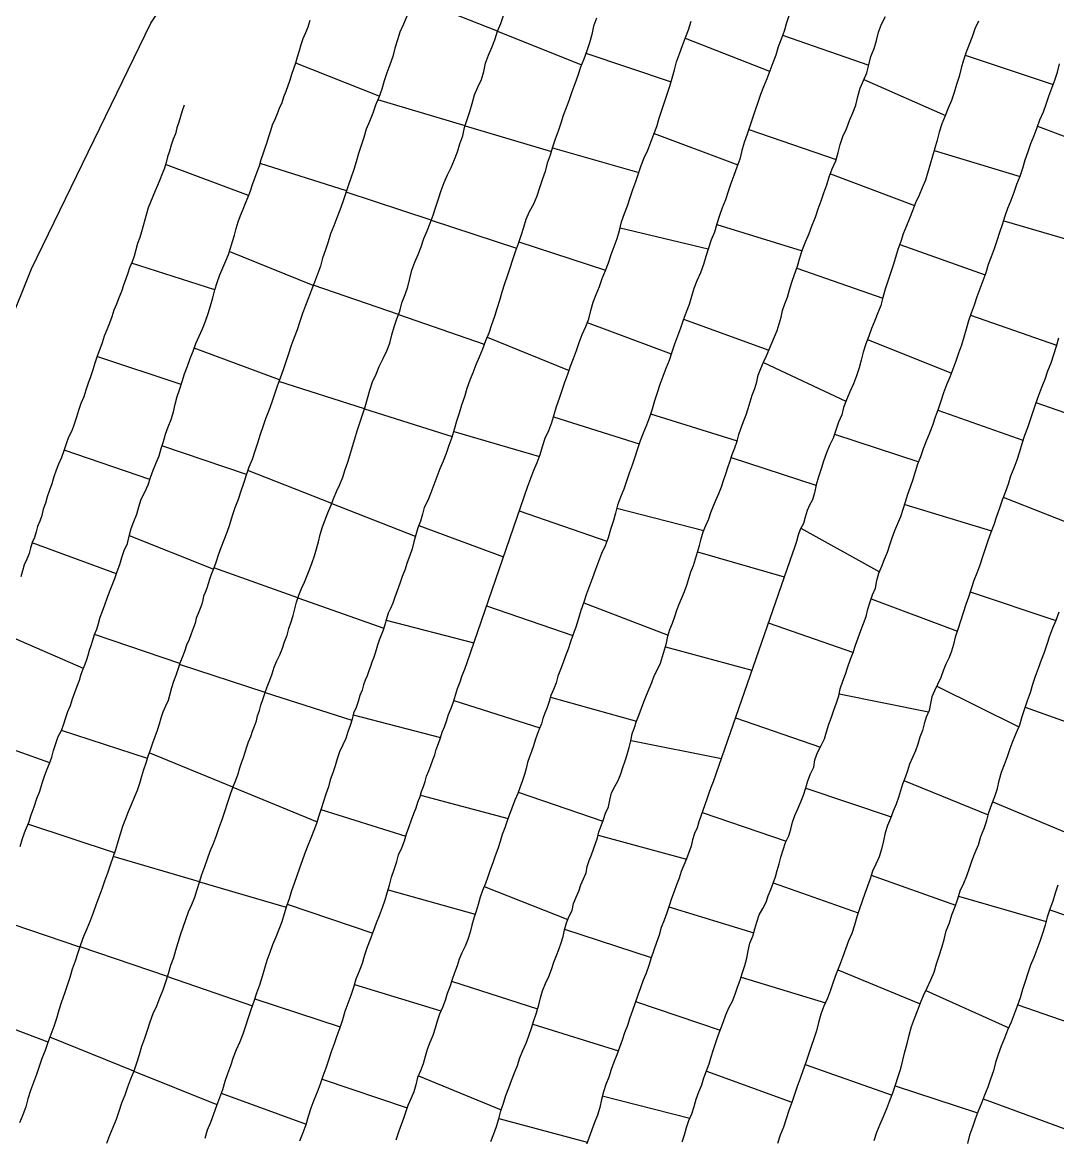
# Model space of a CAD drawing. Extents: x 703186 to 703989, y 1560402 to 1561368.
# Drawn here: x 703520.9 to 703572.6, y 1560805.8 to 1560861.4 of the extents above; entities that cross this region are included whole.
import ezdxf

# ---------------------------------------------------------------- set-up
doc = ezdxf.new("R2010")
doc.units = 0
for name, color, linetype in [('10124_2002_REAL', 30, 'Continuous'), ('AGROCAD PLL', 7, 'Continuous'), ('PANTE_2002', 7, 'Continuous')]:
    doc.layers.add(name, color=color, linetype=linetype)

msp = doc.modelspace()

# ---------------------------------------------------------------- linework, layer by layer
at = {"layer": '10124_2002_REAL'}
for points in [[(703540.1213, 1560861.7325), (703539.9561, 1560861.3299), (703539.771, 1560860.9378), (703539.6495, 1560860.54), (703539.5209, 1560860.1347), (703539.4246, 1560859.7162), (703539.2785, 1560859.3081), (703539.1279, 1560858.9032), (703538.9975, 1560858.5068), (703538.8825, 1560858.0822), (703538.7229, 1560857.6801), (703538.5602, 1560857.2868), (703538.4267, 1560856.8858), (703538.2523, 1560856.4822), (703538.0919, 1560856.091), (703537.9739, 1560855.6837), (703537.8435, 1560855.2737), (703537.7068, 1560854.8772), (703537.5958, 1560854.4717), (703537.4766, 1560854.0793), (703537.3204, 1560853.6605), (703537.1899, 1560853.2653), (703537.0651, 1560852.8703), (703536.9252, 1560852.4674), (703536.7829, 1560852.0643), (703536.6343, 1560851.6829), (703536.4767, 1560851.2803), (703536.321, 1560850.885), (703536.2001, 1560850.4738), (703536.059, 1560850.0725), (703535.9234, 1560849.6725), (703535.8169, 1560849.2676), (703535.6745, 1560848.8687), (703535.5215, 1560848.4755), (703535.3642, 1560848.0854), (703535.2124, 1560847.6919), (703535.0684, 1560847.2991), (703534.92, 1560846.9074), (703534.779, 1560846.5047), (703534.6448, 1560846.1001), (703534.4973, 1560845.7062), (703534.3583, 1560845.3033), (703534.224, 1560844.8948), (703534.0928, 1560844.4889), (703533.9578, 1560844.09), (703533.8111, 1560843.6903), (703533.6613, 1560843.2874), (703533.5193, 1560842.8839), (703533.3893, 1560842.4785), (703533.2473, 1560842.0703), (703533.0819, 1560841.66), (703532.9376, 1560841.2651), (703532.8132, 1560840.8672), (703532.675, 1560840.4488), (703532.5493, 1560840.0378), (703532.4099, 1560839.6295), (703532.2481, 1560839.2417), (703532.1118, 1560838.8411), (703531.9735, 1560838.4306), (703531.8402, 1560838.0445), (703531.7094, 1560837.6301), (703531.5396, 1560837.2241), (703531.42, 1560836.8161), (703531.2844, 1560836.3738), (703531.1421, 1560835.984), (703530.993, 1560835.6125), (703530.8437, 1560835.2244), (703530.72, 1560834.8572), (703530.5976, 1560834.4891), (703530.4756, 1560834.1752), (703530.3644, 1560833.8954), (703530.2844, 1560833.6501), (703530.2132, 1560833.4326), (703530.1545, 1560833.2195), (703530.0594, 1560833.0065), (703529.9871, 1560832.8217), (703529.9521, 1560832.6364), (703529.8971, 1560832.4244), (703529.8094, 1560832.201), (703529.718, 1560831.9491), (703529.6253, 1560831.714), (703529.5632, 1560831.468), (703529.4642, 1560831.2083), (703529.3709, 1560830.9372), (703529.2625, 1560830.659), (703529.1331, 1560830.3691), (703529.033, 1560830.063), (703528.9161, 1560829.7669), (703528.8055, 1560829.4714), (703528.701, 1560829.1643), (703528.597, 1560828.8632), (703528.4928, 1560828.5588), (703528.3883, 1560828.2417), (703528.3007, 1560827.9253), (703528.2164, 1560827.6134), (703528.0954, 1560827.3303), (703527.9571, 1560827.0383), (703527.8547, 1560826.742), (703527.7662, 1560826.4364), (703527.6693, 1560826.1225), (703527.5507, 1560825.8046), (703527.4351, 1560825.4828), (703527.3226, 1560825.1462), (703527.214, 1560824.8158), (703527.1074, 1560824.4863), (703526.9922, 1560824.1651), (703526.8863, 1560823.8344), (703526.7929, 1560823.4805), (703526.6716, 1560823.1281), (703526.5212, 1560822.7754), (703526.3711, 1560822.4177), (703526.2242, 1560822.0651), (703526.0956, 1560821.7103), (703525.9515, 1560821.342), (703525.831, 1560820.9596), (703525.7171, 1560820.5679), (703525.5914, 1560820.1761), (703525.4642, 1560819.7935), (703525.3233, 1560819.4058), (703525.1893, 1560819.0125), (703525.0495, 1560818.6137), (703524.9094, 1560818.2086), (703524.76, 1560817.8139), (703524.6226, 1560817.4209), (703524.4807, 1560817.0249), (703524.3319, 1560816.6332), (703524.1678, 1560816.2394), (703524.007, 1560815.8434), (703523.8578, 1560815.4367), (703523.7218, 1560815.0355), (703523.5822, 1560814.6269), (703523.4384, 1560814.2198), (703523.3111, 1560813.8132), (703523.1855, 1560813.4084), (703523.0581, 1560813.0059), (703522.9089, 1560812.5961), (703522.7733, 1560812.1867), (703522.6609, 1560811.7706), (703522.5243, 1560811.3707), (703522.3785, 1560810.971), (703522.2286, 1560810.5753), (703522.0806, 1560810.1731), (703521.9291, 1560809.7712), (703521.7851, 1560809.373), (703521.6522, 1560808.9656), (703521.507, 1560808.5712), (703521.3607, 1560808.1785), (703521.2312, 1560807.7673), (703521.1173, 1560807.3611), (703520.9742, 1560806.9554), (703520.8031, 1560806.5565)], [(703520.8381, 1560820.3425), (703520.9641, 1560820.7426), (703521.1136, 1560821.1509), (703521.2696, 1560821.5398), (703521.3976, 1560821.9228), (703521.5387, 1560822.3179), (703521.6732, 1560822.726), (703521.8146, 1560823.0955), (703521.9394, 1560823.4945), (703522.0549, 1560823.848), (703522.1671, 1560824.1513), (703522.3017, 1560824.479), (703522.413, 1560824.7915), (703522.5076, 1560825.1268), (703522.6202, 1560825.4776), (703522.738, 1560825.8229), (703522.8982, 1560826.1229), (703523.0172, 1560826.451), (703523.1148, 1560826.7662), (703523.2158, 1560827.0609), (703523.3448, 1560827.37), (703523.4568, 1560827.6913), (703523.5663, 1560828.0076), (703523.6834, 1560828.3264), (703523.8016, 1560828.6277), (703523.8915, 1560828.9216), (703523.9842, 1560829.1883), (703524.0867, 1560829.4249), (703524.1725, 1560829.6644), (703524.2349, 1560829.8832), (703524.3018, 1560830.1192), (703524.3857, 1560830.3589), (703524.4661, 1560830.6206), (703524.5508, 1560830.9001), (703524.6574, 1560831.179), (703524.7439, 1560831.4609), (703524.8335, 1560831.7703), (703524.9421, 1560832.0757), (703525.0557, 1560832.39), (703525.1797, 1560832.7095), (703525.2938, 1560833.0373), (703525.4365, 1560833.365), (703525.5564, 1560833.7018), (703525.6855, 1560834.0525), (703525.8075, 1560834.3954), (703525.9144, 1560834.7474), (703526.0351, 1560835.1007), (703526.1906, 1560835.4436), (703526.2835, 1560835.8085), (703526.3782, 1560836.1906), (703526.515, 1560836.5441), (703526.6638, 1560836.9022), (703526.7662, 1560837.2757), (703526.8806, 1560837.6518), (703527.0579, 1560838.0077), (703527.2172, 1560838.3706), (703527.3412, 1560838.7328), (703527.466, 1560839.0984), (703527.6162, 1560839.4561), (703527.7686, 1560839.8061), (703527.8691, 1560840.1703), (703527.984, 1560840.533), (703528.0921, 1560840.8916), (703528.2221, 1560841.26), (703528.3659, 1560841.624), (703528.4893, 1560841.9994), (703528.5775, 1560842.3821), (703528.674, 1560842.7655), (703528.8017, 1560843.1522), (703528.9231, 1560843.5205), (703529.0418, 1560843.9004), (703529.1776, 1560844.2859), (703529.3183, 1560844.6615), (703529.4639, 1560845.0321), (703529.5987, 1560845.4119), (703529.7653, 1560845.7815), (703529.9284, 1560846.147), (703530.0818, 1560846.521), (703530.2114, 1560846.9052), (703530.337, 1560847.2888), (703530.4481, 1560847.687), (703530.5466, 1560848.0785), (703530.6668, 1560848.4539), (703530.8044, 1560848.827), (703530.9455, 1560849.1894), (703531.0917, 1560849.5292), (703531.224, 1560849.8411), (703531.3227, 1560850.1636), (703531.4275, 1560850.4882), (703531.5315, 1560850.8118), (703531.6124, 1560851.1454), (703531.7184, 1560851.4714), (703531.8354, 1560851.7963), (703531.9592, 1560852.1106), (703532.0801, 1560852.4126), (703532.2087, 1560852.7217), (703532.3228, 1560853.0252), (703532.4296, 1560853.3332), (703532.5461, 1560853.6464), (703532.6563, 1560853.9626), (703532.7734, 1560854.2742), (703532.8643, 1560854.586), (703532.9502, 1560854.8698), (703533.0549, 1560855.1582), (703533.1511, 1560855.4446), (703533.2329, 1560855.7358), (703533.334, 1560856.0256), (703533.4307, 1560856.31), (703533.55, 1560856.5913), (703533.6688, 1560856.8698), (703533.7752, 1560857.1467), (703533.9033, 1560857.4204), (703533.994, 1560857.7022), (703534.0971, 1560857.9847), (703534.2069, 1560858.2678), (703534.3045, 1560858.553), (703534.3936, 1560858.8375), (703534.4912, 1560859.1125), (703534.5925, 1560859.4), (703534.6722, 1560859.7078), (703534.7638, 1560860.0161), (703534.8492, 1560860.3155), (703534.96, 1560860.6129), (703535.0847, 1560860.9054), (703535.1982, 1560861.2026), (703535.3035, 1560861.535)], [(703525.1645, 1560805.5467), (703525.3096, 1560805.9501), (703525.4824, 1560806.3437), (703525.6442, 1560806.7432), (703525.7804, 1560807.147), (703525.9092, 1560807.5678), (703526.0843, 1560807.951), (703526.2112, 1560808.3534), (703526.3577, 1560808.7547), (703526.518, 1560809.152), (703526.662, 1560809.5547), (703526.7906, 1560809.9609), (703526.9109, 1560810.3886), (703527.0524, 1560810.7886), (703527.1901, 1560811.1891), (703527.3282, 1560811.6013), (703527.4759, 1560812.0097), (703527.655, 1560812.393), (703527.804, 1560812.7948), (703527.9639, 1560813.1916), (703528.1025, 1560813.5969), (703528.2412, 1560814.0021), (703528.3477, 1560814.4153), (703528.4967, 1560814.7971), (703528.5999, 1560815.1767), (703528.724, 1560815.5487), (703528.8441, 1560815.9406), (703528.9683, 1560816.3225), (703529.0948, 1560816.7054), (703529.2401, 1560817.0843), (703529.395, 1560817.447), (703529.549, 1560817.8163), (703529.6681, 1560818.1873), (703529.785, 1560818.5641), (703529.8956, 1560818.9418), (703530.0485, 1560819.3423), (703530.1747, 1560819.7298), (703530.3215, 1560820.1016), (703530.4878, 1560820.4945), (703530.6379, 1560820.8896), (703530.7695, 1560821.2907), (703530.9167, 1560821.682), (703531.0466, 1560822.079), (703531.1865, 1560822.5004), (703531.3123, 1560822.8995), (703531.4448, 1560823.2852), (703531.5951, 1560823.6509), (703531.7035, 1560823.9527), (703531.7897, 1560824.2547), (703531.8793, 1560824.5116), (703531.9762, 1560824.7768), (703532.0591, 1560825.0478), (703532.1413, 1560825.3004), (703532.2332, 1560825.5631), (703532.3373, 1560825.8226), (703532.4333, 1560826.0878), (703532.52, 1560826.3396), (703532.6206, 1560826.6003), (703532.6771, 1560826.8565), (703532.7745, 1560827.1119), (703532.8379, 1560827.3864), (703532.9478, 1560827.6664), (703533.0443, 1560827.9703), (703533.1514, 1560828.3022), (703533.2852, 1560828.6344), (703533.4032, 1560828.9433), (703533.5141, 1560829.2789), (703533.6433, 1560829.5848), (703533.7908, 1560829.8924), (703533.9159, 1560830.2166), (703534.0147, 1560830.5465), (703534.1479, 1560830.8653), (703534.2326, 1560831.208), (703534.3516, 1560831.5374), (703534.4496, 1560831.8488), (703534.5426, 1560832.1811), (703534.6181, 1560832.5222), (703534.7375, 1560832.8587), (703534.8682, 1560833.1908), (703535.0159, 1560833.5109), (703535.1565, 1560833.8428), (703535.2847, 1560834.1737), (703535.3951, 1560834.5005), (703535.5186, 1560834.8314), (703535.6223, 1560835.1742), (703535.7163, 1560835.5211), (703535.7977, 1560835.888), (703535.9124, 1560836.2685), (703536.0436, 1560836.6178), (703536.185, 1560836.9708), (703536.3354, 1560837.3208), (703536.4722, 1560837.6697), (703536.6128, 1560838.0265), (703536.7763, 1560838.3885), (703536.9324, 1560838.7491), (703537.0465, 1560839.1222), (703537.1801, 1560839.4895), (703537.2903, 1560839.8802), (703537.4162, 1560840.273), (703537.5294, 1560840.6638), (703537.6424, 1560841.0579), (703537.7835, 1560841.4618), (703537.9175, 1560841.854), (703538.046, 1560842.2593), (703538.1612, 1560842.6764), (703538.2735, 1560843.0903), (703538.4146, 1560843.4943), (703538.589, 1560843.8867), (703538.7473, 1560844.2701), (703538.9447, 1560844.6607), (703539.1273, 1560845.0426), (703539.2658, 1560845.4357), (703539.3789, 1560845.843), (703539.4933, 1560846.2422), (703539.6299, 1560846.6424), (703539.7635, 1560847.0301), (703539.8793, 1560847.4351), (703540.0413, 1560847.8464), (703540.1765, 1560848.2408), (703540.2744, 1560848.6479), (703540.3678, 1560849.073), (703540.5178, 1560849.4622), (703540.6862, 1560849.8444), (703540.8321, 1560850.2281), (703540.9614, 1560850.637), (703541.1384, 1560851.0257), (703541.2909, 1560851.4081), (703541.4255, 1560851.816), (703541.5629, 1560852.2294), (703541.7046, 1560852.6272), (703541.8342, 1560853.0346), (703541.9743, 1560853.4419), (703542.1457, 1560853.8131), (703542.3319, 1560854.1897), (703542.4919, 1560854.5872), (703542.6497, 1560854.9622), (703542.7555, 1560855.3643), (703542.9079, 1560855.7596), (703543.0016, 1560856.1744), (703543.1217, 1560856.5795), (703543.2691, 1560856.9783), (703543.384, 1560857.3798), (703543.5008, 1560857.8), (703543.6539, 1560858.1886), (703543.8395, 1560858.5781), (703543.9674, 1560858.9749), (703544.0398, 1560859.3851), (703544.1979, 1560859.7868), (703544.3645, 1560860.1658), (703544.5001, 1560860.5525), (703544.6434, 1560860.9743), (703544.8002, 1560861.3667), (703544.9369, 1560861.7665)], [(703549.5834, 1560861.6222), (703549.4277, 1560861.2258), (703549.3384, 1560860.8129), (703549.228, 1560860.3982), (703549.0924, 1560859.9963), (703548.9516, 1560859.5773), (703548.7786, 1560859.1801), (703548.6459, 1560858.7717), (703548.4989, 1560858.3567), (703548.3473, 1560857.9627), (703548.2097, 1560857.5585), (703548.072, 1560857.1576), (703547.9201, 1560856.7727), (703547.7931, 1560856.3901), (703547.659, 1560856.0016), (703547.5242, 1560855.6036), (703547.3888, 1560855.2015), (703547.2746, 1560854.8019), (703547.1144, 1560854.3986), (703547.0197, 1560853.9843), (703546.8755, 1560853.5695), (703546.7286, 1560853.1692), (703546.6029, 1560852.759), (703546.4321, 1560852.3572), (703546.2221, 1560851.9788), (703546.0485, 1560851.5891), (703545.9393, 1560851.1879), (703545.8099, 1560850.7822), (703545.6765, 1560850.3735), (703545.5251, 1560849.9731), (703545.3819, 1560849.5739), (703545.2512, 1560849.1739), (703545.1209, 1560848.7718), (703544.9819, 1560848.3798), (703544.8546, 1560847.9672), (703544.7376, 1560847.5552), (703544.6111, 1560847.1424), (703544.4872, 1560846.7521), (703544.3393, 1560846.3456), (703544.2014, 1560845.93), (703544.0433, 1560845.5429), (703543.8875, 1560845.1244), (703543.7193, 1560844.7342), (703543.5571, 1560844.3504), (703543.4111, 1560843.9558), (703543.2545, 1560843.5814), (703543.1195, 1560843.1688), (703542.9898, 1560842.753), (703542.8544, 1560842.34), (703542.7266, 1560841.9371), (703542.5905, 1560841.5408), (703542.4855, 1560841.1164), (703542.37, 1560840.72), (703542.2138, 1560840.3334), (703542.0832, 1560839.9322), (703541.9351, 1560839.5456), (703541.7655, 1560839.1598), (703541.6133, 1560838.7623), (703541.462, 1560838.3629), (703541.3107, 1560837.9648), (703541.1669, 1560837.5918), (703540.9912, 1560837.2403), (703540.8986, 1560836.896), (703540.7999, 1560836.5609), (703540.672, 1560836.2164), (703540.5623, 1560835.8783), (703540.4732, 1560835.5253), (703540.3867, 1560835.1693), (703540.269, 1560834.8456), (703540.1419, 1560834.5003), (703540.021, 1560834.1161), (703539.8888, 1560833.7971), (703539.7724, 1560833.4524), (703539.6385, 1560833.0847), (703539.5232, 1560832.7726), (703539.4145, 1560832.4739), (703539.3052, 1560832.206), (703539.1972, 1560831.9631), (703539.1042, 1560831.6786), (703539.0302, 1560831.3907), (703538.9377, 1560831.1139), (703538.8431, 1560830.8774), (703538.7439, 1560830.6226), (703538.6618, 1560830.375), (703538.5872, 1560830.1392), (703538.5201, 1560829.9262), (703538.4569, 1560829.7206), (703538.3769, 1560829.5213), (703538.3113, 1560829.3121), (703538.2217, 1560829.0917), (703538.136, 1560828.849), (703538.0463, 1560828.632), (703537.9628, 1560828.4021), (703537.8894, 1560828.1362), (703537.7855, 1560827.8593), (703537.6972, 1560827.5658), (703537.5871, 1560827.2712), (703537.4691, 1560826.983), (703537.3917, 1560826.6861), (703537.289, 1560826.3768), (703537.1835, 1560826.0504), (703537.0769, 1560825.729), (703536.9227, 1560825.4119), (703536.7712, 1560825.0642), (703536.6538, 1560824.7071), (703536.5484, 1560824.3536), (703536.4254, 1560824.0068), (703536.2936, 1560823.6651), (703536.2079, 1560823.3053), (703536.089, 1560822.9467), (703535.9638, 1560822.583), (703535.8494, 1560822.2215), (703535.7357, 1560821.8592), (703535.6158, 1560821.4915), (703535.4759, 1560821.1303), (703535.328, 1560820.7501), (703535.1845, 1560820.3842), (703535.0356, 1560820.0101), (703534.901, 1560819.6293), (703534.7669, 1560819.2546), (703534.6408, 1560818.8727), (703534.5039, 1560818.4942), (703534.3722, 1560818.1252), (703534.2464, 1560817.7353), (703534.1194, 1560817.3645), (703534.0082, 1560816.9768), (703533.8889, 1560816.5756), (703533.7393, 1560816.1932), (703533.5878, 1560815.8165), (703533.4248, 1560815.4342), (703533.282, 1560815.0485), (703533.1487, 1560814.6606), (703533.0306, 1560814.2485), (703532.9074, 1560813.8523), (703532.7715, 1560813.4314), (703532.6336, 1560813.0281), (703532.4965, 1560812.611), (703532.346, 1560812.1954), (703532.2046, 1560811.793), (703532.0711, 1560811.3809), (703531.944, 1560810.9838), (703531.7867, 1560810.5984), (703531.6156, 1560810.2067), (703531.4579, 1560809.8134), (703531.3213, 1560809.4084), (703531.1804, 1560809.0096), (703531.0508, 1560808.6203), (703530.9233, 1560808.2127), (703530.7774, 1560807.8095), (703530.6322, 1560807.4072), (703530.483, 1560806.9981), (703530.3299, 1560806.5852), (703530.1726, 1560806.1973), (703530.0572, 1560805.7867)], [(703559.1873, 1560861.7909), (703559.0509, 1560861.3872), (703558.9271, 1560860.9765), (703558.7877, 1560860.5777), (703558.6423, 1560860.193), (703558.52, 1560859.789), (703558.3638, 1560859.3981), (703558.2167, 1560859.0036), (703558.0698, 1560858.6005), (703557.9109, 1560858.2076), (703557.7596, 1560857.8148), (703557.6284, 1560857.4285), (703557.4939, 1560857.0453), (703557.3563, 1560856.6366), (703557.2223, 1560856.2416), (703557.0872, 1560855.8493), (703556.9453, 1560855.4356), (703556.8216, 1560855.0271), (703556.7254, 1560854.6066), (703556.5767, 1560854.1946), (703556.4186, 1560853.7877), (703556.2734, 1560853.3801), (703556.1493, 1560852.9807), (703556.0036, 1560852.574), (703555.843, 1560852.1808), (703555.7157, 1560851.7857), (703555.5831, 1560851.3729), (703555.455, 1560850.9551), (703555.2885, 1560850.5719), (703555.1558, 1560850.166), (703555.0303, 1560849.7506), (703554.9078, 1560849.3451), (703554.7564, 1560848.9398), (703554.5848, 1560848.5411), (703554.4333, 1560848.1587), (703554.3154, 1560847.7602), (703554.1956, 1560847.3598), (703554.0451, 1560846.9657), (703553.9021, 1560846.5746), (703553.7733, 1560846.1709), (703553.6235, 1560845.7693), (703553.471, 1560845.3712), (703553.3363, 1560844.9721), (703553.1961, 1560844.5704), (703553.033, 1560844.1634), (703552.8788, 1560843.7647), (703552.7391, 1560843.3643), (703552.6016, 1560842.9527), (703552.4758, 1560842.5484), (703552.3484, 1560842.1399), (703552.2245, 1560841.7414), (703552.0747, 1560841.3456), (703551.9013, 1560840.9474), (703551.7509, 1560840.5614), (703551.623, 1560840.1555), (703551.496, 1560839.7446), (703551.3495, 1560839.3525), (703551.2094, 1560838.9544), (703551.0777, 1560838.5485), (703550.9342, 1560838.1506), (703550.7724, 1560837.7495), (703550.6276, 1560837.3553), (703550.5229, 1560836.9502), (703550.3999, 1560836.5432), (703550.2797, 1560836.1338), (703550.1575, 1560835.7255), (703550.0027, 1560835.3243), (703549.822, 1560834.9389), (703549.6702, 1560834.5508), (703549.5272, 1560834.1382), (703549.3707, 1560833.7356), (703549.2206, 1560833.3253), (703549.0779, 1560832.9304), (703548.9505, 1560832.5186), (703548.7934, 1560832.1084), (703548.6751, 1560831.7084), (703548.5446, 1560831.2759), (703548.4038, 1560830.8751), (703548.2891, 1560830.5315), (703548.1724, 1560830.1783), (703548.0338, 1560829.8396), (703547.9202, 1560829.5054), (703547.7751, 1560829.1569), (703547.6556, 1560828.8302), (703547.5648, 1560828.4939), (703547.4365, 1560828.1708), (703547.3051, 1560827.8621), (703547.2219, 1560827.5627), (703547.1205, 1560827.2609), (703547.0006, 1560826.9796), (703546.9051, 1560826.7102), (703546.8294, 1560826.4489), (703546.717, 1560826.1887), (703546.6249, 1560825.9124), (703546.5219, 1560825.6301), (703546.4307, 1560825.3577), (703546.3293, 1560825.0804), (703546.2308, 1560824.7998), (703546.1451, 1560824.5178), (703546.0708, 1560824.2324), (703545.9943, 1560823.9252), (703545.8917, 1560823.6339), (703545.773, 1560823.3185), (703545.6557, 1560822.9776), (703545.5096, 1560822.6461), (703545.3852, 1560822.3371), (703545.2614, 1560821.985), (703545.1251, 1560821.6116), (703545.0024, 1560821.2599), (703544.8705, 1560820.9323), (703544.7675, 1560820.5827), (703544.6524, 1560820.2259), (703544.5306, 1560819.872), (703544.404, 1560819.5243), (703544.2759, 1560819.1765), (703544.1582, 1560818.8286), (703544.0349, 1560818.4849), (703543.9005, 1560818.1443), (703543.7711, 1560817.8085), (703543.6723, 1560817.4534), (703543.5768, 1560817.1092), (703543.4656, 1560816.7646), (703543.3616, 1560816.4126), (703543.2758, 1560816.059), (703543.1568, 1560815.7091), (703543.0219, 1560815.372), (703542.8638, 1560815.0433), (703542.7323, 1560814.724), (703542.6254, 1560814.3857), (703542.5008, 1560814.0476), (703542.3747, 1560813.7026), (703542.2602, 1560813.3472), (703542.1379, 1560813.0021), (703542.0247, 1560812.6564), (703541.8925, 1560812.3181), (703541.7516, 1560811.9803), (703541.636, 1560811.6307), (703541.5318, 1560811.2746), (703541.413, 1560810.9152), (703541.2682, 1560810.5718), (703541.1305, 1560810.2235), (703541.0362, 1560809.865), (703540.9367, 1560809.5086), (703540.7996, 1560809.1542), (703540.6605, 1560808.8166), (703540.5656, 1560808.4649), (703540.466, 1560808.102), (703540.3187, 1560807.7529), (703540.1656, 1560807.4249), (703540.0497, 1560807.0763), (703539.9334, 1560806.7314), (703539.8064, 1560806.3808), (703539.6899, 1560806.0432), (703539.5706, 1560805.7033)], [(703544.3066, 1560805.6316), (703544.4538, 1560806.0089), (703544.5975, 1560806.3773), (703544.7061, 1560806.761), (703544.8106, 1560807.1533), (703544.9329, 1560807.5433), (703545.0624, 1560807.9275), (703545.2036, 1560808.3003), (703545.3373, 1560808.6788), (703545.4846, 1560809.0535), (703545.631, 1560809.4284), (703545.7544, 1560809.7996), (703545.9082, 1560810.1681), (703546.0648, 1560810.5261), (703546.1982, 1560810.898), (703546.3387, 1560811.2778), (703546.4598, 1560811.6676), (703546.5823, 1560812.0517), (703546.6977, 1560812.4377), (703546.7891, 1560812.7907), (703546.8832, 1560813.1476), (703547.0397, 1560813.5124), (703547.2004, 1560813.8621), (703547.3365, 1560814.1994), (703547.4544, 1560814.5715), (703547.5751, 1560814.9053), (703547.7033, 1560815.2052), (703547.8237, 1560815.5273), (703547.9129, 1560815.8479), (703547.974, 1560816.1905), (703548.0856, 1560816.5351), (703548.2207, 1560816.861), (703548.3711, 1560817.1468), (703548.4376, 1560817.4892), (703548.5681, 1560817.8104), (703548.6967, 1560818.1169), (703548.7954, 1560818.4348), (703548.9258, 1560818.728), (703549.0556, 1560819.0301), (703549.117, 1560819.3441), (703549.2194, 1560819.6436), (703549.3291, 1560819.9235), (703549.4253, 1560820.2047), (703549.5218, 1560820.4903), (703549.6189, 1560820.7747), (703549.701, 1560821.0741), (703549.8102, 1560821.3678), (703549.9231, 1560821.6914), (703550.0278, 1560822.0072), (703550.1681, 1560822.317), (703550.2434, 1560822.653), (703550.3267, 1560823.0102), (703550.494, 1560823.3336), (703550.6629, 1560823.6317), (703550.7874, 1560823.954), (703550.8842, 1560824.2753), (703551.001, 1560824.6003), (703551.1055, 1560824.9304), (703551.2029, 1560825.2801), (703551.2953, 1560825.6032), (703551.3629, 1560825.9475), (703551.4685, 1560826.2715), (703551.5797, 1560826.5898), (703551.7081, 1560826.9095), (703551.8273, 1560827.2296), (703551.9452, 1560827.55), (703552.0688, 1560827.873), (703552.2087, 1560828.2015), (703552.34, 1560828.5181), (703552.4561, 1560828.8486), (703552.622, 1560829.1548), (703552.7607, 1560829.471), (703552.8653, 1560829.8022), (703552.9691, 1560830.1456), (703553.0598, 1560830.4774), (703553.1363, 1560830.8192), (703553.2355, 1560831.1492), (703553.3595, 1560831.4681), (703553.4837, 1560831.7965), (703553.5771, 1560832.115), (703553.7048, 1560832.4222), (703553.8282, 1560832.7345), (703553.9587, 1560833.0517), (703554.0805, 1560833.3716), (703554.1883, 1560833.7028), (703554.288, 1560834.0209), (703554.4099, 1560834.3425), (703554.5157, 1560834.6751), (703554.6119, 1560835.0055), (703554.7075, 1560835.3367), (703554.8028, 1560835.6707), (703554.8973, 1560836.0175), (703555.0274, 1560836.3385), (703555.1703, 1560836.6704), (703555.2845, 1560836.9882), (703555.4028, 1560837.3123), (703555.5437, 1560837.629), (703555.6783, 1560837.9398), (703555.8058, 1560838.2632), (703555.9152, 1560838.5872), (703556.0194, 1560838.9155), (703556.1326, 1560839.2345), (703556.2391, 1560839.5553), (703556.3454, 1560839.8786), (703556.4751, 1560840.2064), (703556.5854, 1560840.5346), (703556.6779, 1560840.8682), (703556.7848, 1560841.2015), (703556.9132, 1560841.5237), (703557.0323, 1560841.847), (703557.1407, 1560842.1738), (703557.2438, 1560842.5038), (703557.3464, 1560842.8363), (703557.4644, 1560843.1678), (703557.5708, 1560843.4955), (703557.6451, 1560843.8397), (703557.7631, 1560844.1676), (703557.9111, 1560844.4837), (703558.052, 1560844.7933), (703558.1821, 1560845.1138), (703558.3232, 1560845.4288), (703558.4564, 1560845.7418), (703558.5805, 1560846.0559), (703558.6782, 1560846.3909), (703558.7777, 1560846.7207), (703558.8558, 1560847.0584), (703558.9682, 1560847.388), (703559.0982, 1560847.728), (703559.2077, 1560848.0904), (703559.3081, 1560848.4653), (703559.4549, 1560848.8556), (703559.5983, 1560849.2684), (703559.7158, 1560849.6804), (703559.8449, 1560850.0989), (703560.0118, 1560850.5067), (703560.1805, 1560850.8956), (703560.3239, 1560851.3041), (703560.4887, 1560851.7069), (703560.6316, 1560852.1156), (703560.7779, 1560852.5174), (703560.912, 1560852.9213), (703561.0548, 1560853.3241), (703561.1812, 1560853.7211), (703561.333, 1560854.1215), (703561.5043, 1560854.519), (703561.619, 1560854.9254), (703561.7196, 1560855.3363), (703561.8615, 1560855.7371), (703562.0376, 1560856.1192), (703562.1899, 1560856.5207), (703562.3525, 1560856.9083), (703562.4997, 1560857.2988), (703562.6105, 1560857.7214), (703562.7189, 1560858.1318), (703562.8825, 1560858.5223), (703563.0524, 1560858.9072), (703563.1565, 1560859.2995), (703563.2599, 1560859.7179), (703563.4219, 1560860.117), (703563.5443, 1560860.5173), (703563.6438, 1560860.9237), (703563.7946, 1560861.324), (703563.9791, 1560861.7042)], [(703534.7886, 1560805.672), (703534.9542, 1560806.0796), (703535.0939, 1560806.4874), (703535.2233, 1560806.8942), (703535.3517, 1560807.3105), (703535.5084, 1560807.7158), (703535.6649, 1560808.1073), (703535.822, 1560808.5008), (703535.9565, 1560808.901), (703536.0992, 1560809.3031), (703536.2325, 1560809.7057), (703536.3652, 1560810.1129), (703536.5164, 1560810.5102), (703536.6499, 1560810.9099), (703536.7897, 1560811.3095), (703536.9333, 1560811.7181), (703537.0417, 1560812.1258), (703537.1941, 1560812.5324), (703537.3514, 1560812.9279), (703537.4747, 1560813.3244), (703537.5999, 1560813.7339), (703537.7546, 1560814.134), (703537.9058, 1560814.5291), (703538.0263, 1560814.9353), (703538.1641, 1560815.3345), (703538.3092, 1560815.7146), (703538.4591, 1560816.1162), (703538.6104, 1560816.5282), (703538.757, 1560816.9063), (703538.9134, 1560817.2974), (703539.0435, 1560817.6785), (703539.1471, 1560818.0342), (703539.2542, 1560818.4174), (703539.3537, 1560818.8042), (703539.4855, 1560819.1932), (703539.6153, 1560819.5825), (703539.7074, 1560819.9224), (703539.874, 1560820.2699), (703539.9975, 1560820.6217), (703540.1079, 1560820.9616), (703540.2372, 1560821.3266), (703540.3546, 1560821.6621), (703540.471, 1560821.9811), (703540.5789, 1560822.2726), (703540.676, 1560822.5456), (703540.7814, 1560822.8217), (703540.8514, 1560823.0844), (703540.9489, 1560823.3359), (703541.0314, 1560823.583), (703541.0943, 1560823.8355), (703541.2108, 1560824.1041), (703541.3105, 1560824.3796), (703541.4139, 1560824.65), (703541.5129, 1560824.9113), (703541.5896, 1560825.1772), (703541.7023, 1560825.4642), (703541.7998, 1560825.7462), (703541.884, 1560826.033), (703541.995, 1560826.304), (703542.0991, 1560826.5902), (703542.2021, 1560826.9143), (703542.3384, 1560827.2262), (703542.448, 1560827.5522), (703542.5515, 1560827.8791), (703542.6431, 1560828.2168), (703542.775, 1560828.541), (703542.8802, 1560828.8588), (703543.0148, 1560829.179), (703543.1269, 1560829.5056), (703546.1466, 1560838.3011), (703546.2967, 1560838.7039), (703546.4592, 1560839.0972), (703546.6188, 1560839.4771), (703546.7667, 1560839.8807), (703546.8878, 1560840.2803), (703547.0212, 1560840.6882), (703547.197, 1560841.0769), (703547.3434, 1560841.4716), (703547.4708, 1560841.8758), (703547.5826, 1560842.2781), (703547.7333, 1560842.679), (703547.8659, 1560843.084), (703547.9916, 1560843.4791), (703548.1442, 1560843.8804), (703548.2881, 1560844.2753), (703548.4372, 1560844.6637), (703548.5858, 1560845.0675), (703548.7171, 1560845.4665), (703548.8696, 1560845.8586), (703549.0418, 1560846.2554), (703549.1889, 1560846.6476), (703549.3001, 1560847.0557), (703549.4179, 1560847.4712), (703549.5633, 1560847.8599), (703549.7195, 1560848.255), (703549.8633, 1560848.6556), (703550.0265, 1560849.0442), (703550.1792, 1560849.4403), (703550.3057, 1560849.8405), (703550.4534, 1560850.2416), (703550.6135, 1560850.6435), (703550.725, 1560851.0501), (703550.8279, 1560851.4771), (703550.97, 1560851.8911), (703551.1176, 1560852.2711), (703551.2509, 1560852.682), (703551.3859, 1560853.0874), (703551.5339, 1560853.4803), (703551.6659, 1560853.8823), (703551.8047, 1560854.28), (703551.952, 1560854.6696), (703552.1351, 1560855.0552), (703552.2794, 1560855.443), (703552.4369, 1560855.8408), (703552.5849, 1560856.2348), (703552.7075, 1560856.6374), (703552.8263, 1560857.0467), (703552.9725, 1560857.4442), (703553.1066, 1560857.8391), (703553.2358, 1560858.2452), (703553.3486, 1560858.641), (703553.4659, 1560859.0467), (703553.573, 1560859.4469), (703553.7135, 1560859.846), (703553.8622, 1560860.2625), (703554.018, 1560860.6604), (703554.1626, 1560861.0541), (703554.3046, 1560861.4738)], [(703568.6222, 1560861.4816), (703568.4431, 1560861.0956), (703568.2995, 1560860.7008), (703568.1568, 1560860.3099), (703568.0082, 1560859.9286), (703567.8794, 1560859.5382), (703567.7607, 1560859.1316), (703567.6566, 1560858.7244), (703567.5224, 1560858.3206), (703567.4019, 1560857.9246), (703567.2759, 1560857.526), (703567.1167, 1560857.1349), (703566.9627, 1560856.7534), (703566.8023, 1560856.3626), (703566.661, 1560855.9531), (703566.5588, 1560855.5482), (703566.4463, 1560855.1446), (703566.3264, 1560854.7472), (703566.206, 1560854.3489), (703566.1007, 1560853.9544), (703565.9738, 1560853.5598), (703565.821, 1560853.1744), (703565.6616, 1560852.7991), (703565.4901, 1560852.4158), (703565.3325, 1560852.0298), (703565.1869, 1560851.6464), (703565.0256, 1560851.2699), (703564.8678, 1560850.8814), (703564.7448, 1560850.4873), (703564.6063, 1560850.0956), (703564.4813, 1560849.705), (703564.3642, 1560849.3113), (703564.2343, 1560848.9161), (703564.1008, 1560848.5191), (703563.9709, 1560848.1114), (703563.8601, 1560847.6976), (703563.7455, 1560847.3034), (703563.5986, 1560846.9353), (703563.4616, 1560846.5505), (703563.296, 1560846.1615), (703563.1566, 1560845.7718), (703563.0042, 1560845.3899), (703562.8803, 1560844.9805), (703562.7699, 1560844.5748), (703562.6668, 1560844.1942), (703562.5439, 1560843.7979), (703562.3857, 1560843.3934), (703562.2049, 1560843.0032), (703562.034, 1560842.6063), (703561.8975, 1560842.2287), (703561.8031, 1560841.8489), (703561.6481, 1560841.4818), (703561.5168, 1560841.0967), (703561.3826, 1560840.6886), (703561.1882, 1560840.3294), (703561.0419, 1560839.9557), (703560.8937, 1560839.5519), (703560.7767, 1560839.1679), (703560.6387, 1560838.7703), (703560.5256, 1560838.365), (703560.4388, 1560837.9745), (703560.3386, 1560837.626), (703560.2013, 1560837.3578), (703560.076, 1560837.0811), (703559.9843, 1560836.7612), (703559.898, 1560836.4386), (703559.7359, 1560836.1466), (703559.6277, 1560835.8539), (703559.5518, 1560835.5471), (703559.4533, 1560835.2441), (703559.3461, 1560834.9535), (703555.3959, 1560823.5543), (703555.2777, 1560823.2799), (703555.1732, 1560822.9911), (703555.0737, 1560822.6988), (703554.9729, 1560822.4162), (703554.8816, 1560822.1384), (703554.7845, 1560821.8563), (703554.6859, 1560821.5608), (703554.593, 1560821.2634), (703554.4639, 1560820.9832), (703554.371, 1560820.6777), (703554.2931, 1560820.3617), (703554.1843, 1560820.0362), (703554.0643, 1560819.7152), (703553.9309, 1560819.4072), (703553.8023, 1560819.0992), (703553.7065, 1560818.7648), (703553.5738, 1560818.4223), (703553.4416, 1560818.0911), (703553.3204, 1560817.7494), (703553.1962, 1560817.387), (703553.0857, 1560817.0254), (703552.9439, 1560816.6694), (703552.8051, 1560816.2951), (703552.6944, 1560815.9241), (703552.5747, 1560815.5481), (703552.432, 1560815.1703), (703552.3002, 1560814.79), (703552.1934, 1560814.4013), (703552.0607, 1560814.0295), (703551.9105, 1560813.6745), (703551.7637, 1560813.3), (703551.6364, 1560812.9294), (703551.5061, 1560812.548), (703551.3665, 1560812.1707), (703551.2414, 1560811.7925), (703551.1188, 1560811.4211), (703550.9794, 1560811.0569), (703550.8497, 1560810.6888), (703550.7275, 1560810.3182), (703550.5946, 1560809.9449), (703550.448, 1560809.5807), (703550.3109, 1560809.2135), (703550.1845, 1560808.8425), (703550.0505, 1560808.4755), (703549.9185, 1560808.1059), (703549.8218, 1560807.7237), (703549.7356, 1560807.3322), (703549.6265, 1560806.9487), (703549.4776, 1560806.5857), (703549.3455, 1560806.2128), (703549.2115, 1560805.846), (703549.0714, 1560805.4791)], [(703553.8472, 1560805.6172), (703553.9588, 1560805.9673), (703554.0576, 1560806.3237), (703554.1842, 1560806.6762), (703554.3323, 1560807.0119), (703554.4541, 1560807.3754), (703554.5538, 1560807.7378), (703554.6796, 1560808.1025), (703554.8261, 1560808.4572), (703554.9329, 1560808.7989), (703555.0608, 1560809.1505), (703555.1869, 1560809.5042), (703555.2952, 1560809.8512), (703555.4116, 1560810.2118), (703555.5267, 1560810.5612), (703555.6469, 1560810.9111), (703555.7804, 1560811.2686), (703555.9052, 1560811.6141), (703556.0329, 1560811.9462), (703556.1828, 1560812.2885), (703556.3501, 1560812.62), (703556.4924, 1560812.9689), (703556.6127, 1560813.3197), (703556.745, 1560813.6753), (703556.8584, 1560814.0517), (703556.9714, 1560814.4092), (703557.0804, 1560814.7698), (703557.143, 1560815.1435), (703557.219, 1560815.5199), (703557.3795, 1560815.8696), (703557.4785, 1560816.2312), (703557.5773, 1560816.5736), (703557.6949, 1560816.9257), (703557.873, 1560817.2446), (703558.0285, 1560817.5577), (703558.1372, 1560817.8846), (703558.27, 1560818.2003), (703558.3855, 1560818.5107), (703558.4973, 1560818.828), (703558.5925, 1560819.1385), (703558.6812, 1560819.4681), (703558.7735, 1560819.8118), (703558.8772, 1560820.1763), (703559.0073, 1560820.5334), (703559.1588, 1560820.8642), (703559.2723, 1560821.2039), (703559.3502, 1560821.5458), (703559.4688, 1560821.8869), (703559.6143, 1560822.2161), (703559.7612, 1560822.5604), (703559.897, 1560822.9013), (703560.0171, 1560823.2577), (703560.1088, 1560823.6131), (703560.2477, 1560823.9658), (703560.4161, 1560824.2908), (703560.4632, 1560824.6654), (703560.5994, 1560825.0172), (703560.7784, 1560825.3679), (703560.9381, 1560825.7097), (703561.0485, 1560826.0576), (703561.159, 1560826.4337), (703561.2934, 1560826.7907), (703561.4166, 1560827.138), (703561.55, 1560827.4924), (703561.6605, 1560827.8551), (703561.7305, 1560828.2019), (703561.8548, 1560828.5712), (703561.9869, 1560828.9287), (703562.108, 1560829.2973), (703562.2422, 1560829.6754), (703562.3811, 1560830.0048), (703562.4945, 1560830.3667), (703562.6278, 1560830.7368), (703562.7501, 1560831.0992), (703562.8938, 1560831.451), (703563.0208, 1560831.7972), (703563.1007, 1560832.1649), (703563.2158, 1560832.5317), (703563.3447, 1560832.8777), (703563.4896, 1560833.22), (703563.5549, 1560833.5982), (703563.6608, 1560833.961), (703563.7988, 1560834.315), (703563.9434, 1560834.6552), (703564.0802, 1560835.0104), (703564.2068, 1560835.3686), (703564.3263, 1560835.7281), (703564.4526, 1560836.0849), (703564.5984, 1560836.4388), (703564.7506, 1560836.7869), (703564.8737, 1560837.149), (703564.9838, 1560837.5153), (703565.1063, 1560837.8934), (703565.2354, 1560838.2691), (703565.3591, 1560838.6449), (703565.4743, 1560839.028), (703565.5966, 1560839.4055), (703565.7507, 1560839.7808), (703565.8794, 1560840.1707), (703566.0285, 1560840.563), (703566.2003, 1560840.9531), (703566.3439, 1560841.3477), (703566.4803, 1560841.7564), (703566.6222, 1560842.158), (703566.7693, 1560842.5548), (703566.9017, 1560842.9635), (703567.0499, 1560843.3605), (703567.2102, 1560843.7575), (703567.3644, 1560844.1551), (703567.5098, 1560844.5486), (703567.6465, 1560844.9451), (703567.7887, 1560845.3456), (703567.9107, 1560845.745), (703568.0294, 1560846.147), (703568.1363, 1560846.5569), (703568.2707, 1560846.9431), (703568.4308, 1560847.3454), (703568.5614, 1560847.7519), (703568.6979, 1560848.1557), (703568.8562, 1560848.5523), (703569.0027, 1560848.9507), (703569.1224, 1560849.3637), (703569.2751, 1560849.7477), (703569.4201, 1560850.1419), (703569.5608, 1560850.548), (703569.6787, 1560850.9532), (703569.8258, 1560851.3485), (703569.9479, 1560851.767), (703570.0852, 1560852.1591), (703570.2579, 1560852.5597), (703570.3987, 1560852.9594), (703570.5415, 1560853.3487), (703570.7005, 1560853.7537), (703570.8299, 1560854.155), (703570.9503, 1560854.5671), (703571.0989, 1560854.9789), (703571.2337, 1560855.3773), (703571.401, 1560855.778), (703571.5435, 1560856.177), (703571.6883, 1560856.5653), (703571.8606, 1560856.9556), (703572.001, 1560857.3372), (703572.1377, 1560857.7401), (703572.281, 1560858.1412), (703572.4295, 1560858.531), (703572.5598, 1560858.9367), (703572.6558, 1560859.3485)], [(703529.021, 1560857.289), (703528.9232, 1560857.0021), (703528.8422, 1560856.7283), (703528.7449, 1560856.4388), (703528.6476, 1560856.1576), (703528.5814, 1560855.8704), (703528.4635, 1560855.5915), (703528.3743, 1560855.2989), (703528.2813, 1560855.0014), (703528.185, 1560854.7209), (703528.1213, 1560854.4377), (703528.0321, 1560854.1427), (703527.921, 1560853.8674), (703527.8111, 1560853.577), (703527.6929, 1560853.2897), (703527.571, 1560853.0146), (703527.4524, 1560852.7349), (703527.3342, 1560852.4529), (703527.2227, 1560852.1685), (703527.1379, 1560851.8695), (703527.0571, 1560851.5692), (703526.9778, 1560851.2749), (703526.8887, 1560850.9846), (703526.8003, 1560850.6949), (703526.6915, 1560850.3909), (703526.6076, 1560850.0806), (703526.5336, 1560849.7711), (703526.4322, 1560849.4748), (703526.3011, 1560849.19), (703526.2024, 1560848.9117), (703526.1051, 1560848.6276), (703525.9948, 1560848.3176), (703525.8928, 1560848.0007), (703525.7698, 1560847.683), (703525.6385, 1560847.3766), (703525.5152, 1560847.0663), (703525.41, 1560846.7464), (703525.2922, 1560846.4277), (703525.1652, 1560846.095), (703525.0341, 1560845.7711), (703524.9244, 1560845.4461), (703524.8067, 1560845.1208), (703524.6783, 1560844.7821), (703524.5681, 1560844.4371), (703524.4715, 1560844.0909), (703524.3422, 1560843.7572), (703524.2246, 1560843.4337), (703524.1193, 1560843.0891), (703524.0112, 1560842.7529), (703523.8718, 1560842.4231), (703523.7434, 1560842.0747), (703523.649, 1560841.7367), (703523.5413, 1560841.3841), (703523.4112, 1560841.0542), (703523.2563, 1560840.7449), (703523.1293, 1560840.4015), (703523.0224, 1560840.0672), (703522.9008, 1560839.7277), (703522.7518, 1560839.3969), (703522.6293, 1560839.0896), (703522.5204, 1560838.7567), (703522.4158, 1560838.4162), (703522.2964, 1560838.0938), (703522.1944, 1560837.7694), (703522.0989, 1560837.4555), (703521.9934, 1560837.1517), (703521.9197, 1560836.8424), (703521.8251, 1560836.5516), (703521.7117, 1560836.2813), (703521.6342, 1560836.0178), (703521.5538, 1560835.7357), (703521.4438, 1560835.4875), (703521.3594, 1560835.2163), (703521.2898, 1560834.937), (703521.1732, 1560834.6615), (703521.0433, 1560834.386), (703520.9626, 1560834.0771), (703520.8756, 1560833.777)], [(703572.6104, 1560845.6798), (703572.4916, 1560845.2619), (703572.3594, 1560844.8407), (703572.2275, 1560844.4296), (703572.0687, 1560844.0275), (703571.9261, 1560843.6166), (703571.7672, 1560843.2176), (703571.6081, 1560842.8227), (703571.4628, 1560842.4091), (703571.3284, 1560842.0064), (703571.1986, 1560841.6075), (703571.0718, 1560841.2141), (703570.917, 1560840.8199), (703570.7813, 1560840.415), (703570.6653, 1560840.0128), (703570.5366, 1560839.6031), (703570.3825, 1560839.2008), (703570.2263, 1560838.8012), (703570.0974, 1560838.3974), (703569.954, 1560837.989), (703569.8001, 1560837.6), (703569.6638, 1560837.1993), (703569.5253, 1560836.7896), (703569.3854, 1560836.3788), (703569.2389, 1560835.9821), (703569.0909, 1560835.5739), (703568.9607, 1560835.1679), (703568.827, 1560834.7786), (703568.6812, 1560834.3649), (703568.543, 1560833.9637), (703568.3892, 1560833.59), (703568.2574, 1560833.1855), (703568.1199, 1560832.7743), (703567.9879, 1560832.4034), (703567.8525, 1560831.9929), (703567.7297, 1560831.5768), (703567.5961, 1560831.1575), (703567.4628, 1560830.7677), (703567.3832, 1560830.4078), (703567.2717, 1560830.0777), (703567.1538, 1560829.7543), (703566.9944, 1560829.4265), (703566.8638, 1560829.0935), (703566.7372, 1560828.7542), (703566.583, 1560828.416), (703566.428, 1560828.1041), (703566.3036, 1560827.7905), (703566.2373, 1560827.4635), (703566.1621, 1560827.1159), (703566.0181, 1560826.7894), (703565.9202, 1560826.4472), (703565.8303, 1560826.1157), (703565.7013, 1560825.7815), (703565.5918, 1560825.4451), (703565.4753, 1560825.101), (703565.3247, 1560824.7707), (703565.1892, 1560824.4461), (703565.0835, 1560824.1107), (703564.9674, 1560823.7802), (703564.8341, 1560823.4528), (703564.7405, 1560823.1134), (703564.6406, 1560822.7827), (703564.5263, 1560822.4552), (703564.3711, 1560822.1071), (703564.2298, 1560821.7412), (703564.0938, 1560821.3907), (703563.9739, 1560821.0107), (703563.8878, 1560820.6218), (703563.7848, 1560820.2122), (703563.665, 1560819.827), (703563.4997, 1560819.4604), (703563.3457, 1560819.1007), (703563.2142, 1560818.7308), (703563.0847, 1560818.3632), (703562.9561, 1560817.9948), (703562.8276, 1560817.6154), (703562.6951, 1560817.2236), (703562.5582, 1560816.8282), (703562.4332, 1560816.4193), (703562.3042, 1560816.0074), (703562.1393, 1560815.6284), (703561.9893, 1560815.2139), (703561.8383, 1560814.805), (703561.6904, 1560814.3998), (703561.5184, 1560813.9852), (703561.3829, 1560813.5801), (703561.2476, 1560813.1751), (703561.0934, 1560812.7713), (703560.9147, 1560812.3757), (703560.7604, 1560811.972), (703560.6528, 1560811.5643), (703560.5378, 1560811.1533), (703560.4104, 1560810.7569), (703560.2775, 1560810.3658), (703560.1501, 1560809.961), (703560.0134, 1560809.5635), (703559.8727, 1560809.1629), (703559.7349, 1560808.7653), (703559.5781, 1560808.3807), (703559.45, 1560807.9723), (703559.3122, 1560807.5807), (703559.1598, 1560807.1747), (703559.0261, 1560806.7553), (703558.8935, 1560806.3479), (703558.7404, 1560805.9422), (703558.5944, 1560805.5337)], [(703563.413, 1560805.6837), (703563.5612, 1560806.0947), (703563.7134, 1560806.5019), (703563.8832, 1560806.8823), (703564.0491, 1560807.2756), (703564.2018, 1560807.6679), (703564.3577, 1560808.0535), (703564.4892, 1560808.4557), (703564.6165, 1560808.866), (703564.7469, 1560809.2675), (703564.8441, 1560809.6838), (703564.956, 1560810.0993), (703565.0646, 1560810.5137), (703565.1666, 1560810.9313), (703565.2832, 1560811.3577), (703565.4261, 1560811.7677), (703565.5861, 1560812.1522), (703565.7311, 1560812.5367), (703565.8877, 1560812.916), (703566.0592, 1560813.2996), (703566.2531, 1560813.683), (703566.412, 1560814.0769), (703566.5316, 1560814.4899), (703566.6628, 1560814.8814), (703566.7947, 1560815.2951), (703566.9031, 1560815.7082), (703567.01, 1560816.1281), (703567.1707, 1560816.5371), (703567.2947, 1560816.9351), (703567.4611, 1560817.3386), (703567.591, 1560817.7241), (703567.7075, 1560818.1256), (703567.887, 1560818.5045), (703568.0337, 1560818.8684), (703568.1818, 1560819.2616), (703568.3151, 1560819.6513), (703568.4558, 1560820.035), (703568.6203, 1560820.4179), (703568.7466, 1560820.8306), (703568.9025, 1560821.2321), (703569.0328, 1560821.6342), (703569.1329, 1560822.0404), (703569.2823, 1560822.4395), (703569.4416, 1560822.8221), (703569.5668, 1560823.2285), (703569.6607, 1560823.6306), (703569.7676, 1560824.0457), (703569.9259, 1560824.4297), (703570.0761, 1560824.8238), (703570.2003, 1560825.2232), (703570.3491, 1560825.6275), (703570.5159, 1560826.012), (703570.6794, 1560826.4005), (703570.7974, 1560826.8147), (703570.9294, 1560827.2134), (703571.0701, 1560827.6071), (703571.2217, 1560828.0145), (703571.3318, 1560828.4229), (703571.4724, 1560828.8295), (703571.6195, 1560829.2351), (703571.7694, 1560829.6375), (703571.9117, 1560830.031), (703572.0449, 1560830.4301), (703572.18, 1560830.8384), (703572.3291, 1560831.2304), (703572.4882, 1560831.6263), (703572.6498, 1560832.0304)], [(703572.5798, 1560818.4094), (703572.4519, 1560818.0086), (703572.3347, 1560817.6096), (703572.1854, 1560817.219), (703572.0473, 1560816.8117), (703571.9474, 1560816.4085), (703571.8122, 1560816.0025), (703571.6732, 1560815.6063), (703571.5306, 1560815.2104), (703571.3865, 1560814.8079), (703571.2236, 1560814.4178), (703571.0889, 1560814.0159), (703570.9513, 1560813.616), (703570.8228, 1560813.2073), (703570.6971, 1560812.7903), (703570.5561, 1560812.3808), (703570.4058, 1560811.9873), (703570.248, 1560811.5839), (703570.0763, 1560811.1856), (703569.9125, 1560810.7818), (703569.7485, 1560810.378), (703569.5971, 1560809.977), (703569.4776, 1560809.5651), (703569.376, 1560809.151), (703569.2252, 1560808.7426), (703569.0819, 1560808.3477), (703568.9261, 1560807.9432), (703568.7774, 1560807.5369), (703568.6104, 1560807.1384), (703568.4639, 1560806.7451), (703568.3194, 1560806.3424), (703568.1757, 1560805.9414), (703568.0774, 1560805.5322)]]:
    msp.add_lwpolyline(points, dxfattribs=at)
at = {"layer": 'AGROCAD PLL', "color": 3, "true_color": 0x00ff00}
for points in [[(703544.644, 1560860.9759), (703540.456, 1560862.6494)], [(703544.644, 1560860.9759), (703548.8319, 1560859.3024)], [(703544.644, 1560860.9759), (703548.8319, 1560859.3024)], [(703554.0056, 1560860.6288), (703558.2092, 1560858.9829)], [(703558.8579, 1560860.7784), (703563.1508, 1560859.2778)], [(703549.0533, 1560859.8799), (703553.2954, 1560858.4544)], [(703538.7453, 1560857.7364), (703534.5878, 1560859.3866)], [(703538.7453, 1560857.7364), (703534.5889, 1560859.3862)], [(703543.0262, 1560856.2575), (703538.6688, 1560857.5493)], [(703543.0262, 1560856.2575), (703547.3263, 1560854.9827)], [(703543.0262, 1560856.2575), (703547.3263, 1560854.9827)], [(703571.566, 1560856.2374), (703575.8038, 1560854.6571)], [(703552.4515, 1560855.8797), (703556.6198, 1560854.314)], [(703547.3799, 1560855.1703), (703551.6859, 1560853.9397)], [(703566.4114, 1560855.0291), (703570.6939, 1560853.737)], [(703537.1112, 1560853.0162), (703532.8034, 1560854.3772)], [(703561.2387, 1560853.8729), (703565.4354, 1560852.2818)], [(703541.3415, 1560851.5613), (703537.0943, 1560852.9628)], [(703541.3415, 1560851.5613), (703545.5949, 1560850.1578)], [(703541.3415, 1560851.5613), (703545.5949, 1560850.1578)], [(703550.7565, 1560851.181), (703555.1431, 1560850.1239)], [(703545.7088, 1560850.4726), (703550.033, 1560849.0611)], [(703535.4519, 1560848.303), (703531.2694, 1560849.9895)], [(703564.6929, 1560850.3406), (703568.9591, 1560848.8322)], [(703559.5627, 1560849.1659), (703563.8536, 1560847.6754)], [(703539.7011, 1560846.849), (703535.4556, 1560848.312)], [(703539.7011, 1560846.849), (703543.9805, 1560845.3743)], [(703539.7011, 1560846.849), (703543.9805, 1560845.3743)], [(703553.9209, 1560846.626), (703558.1659, 1560845.0739)], [(703568.2271, 1560846.8179), (703572.5102, 1560845.3273)], [(703549.1195, 1560846.4625), (703553.3082, 1560844.8915)], [(703563.0913, 1560845.6082), (703567.2797, 1560843.9368)], [(703533.7752, 1560843.5936), (703529.5155, 1560845.1774)], [(703557.8999, 1560844.4598), (703562.0086, 1560842.5361)], [(703538.013, 1560842.1552), (703533.7436, 1560843.5088)], [(703566.5995, 1560842.0937), (703570.8416, 1560840.5948)], [(703547.4339, 1560841.7586), (703551.704, 1560840.4127)], [(703552.2758, 1560841.9064), (703556.5935, 1560840.5639)], [(703527.3073, 1560838.6339), (703523.0321, 1560840.0975)], [(703536.3803, 1560837.4353), (703532.1922, 1560839.0774)], [(703569.8602, 1560837.7519), (703574.0694, 1560836.0866)], [(703536.3803, 1560837.4353), (703540.5433, 1560835.803)], [(703536.3803, 1560837.4353), (703540.5433, 1560835.803)], [(703550.5883, 1560837.2033), (703554.9237, 1560836.0828)], [(703564.9429, 1560837.3792), (703569.2741, 1560836.0774)], [(703540.7192, 1560836.3434), (703544.9369, 1560834.7776)], [(703559.769, 1560836.2062), (703563.6879, 1560834.0306)], [(703525.6411, 1560833.9318), (703521.4398, 1560835.4784)], [(703525.6411, 1560833.9318), (703521.4408, 1560835.478)], [(703530.4699, 1560834.1609), (703526.2872, 1560835.8233)], [(703530.4699, 1560834.1609), (703526.2872, 1560835.8232)], [(703554.618, 1560835.0268), (703558.9393, 1560833.7795)], [(703534.6944, 1560832.7371), (703530.4957, 1560834.2269)], [(703534.6944, 1560832.7371), (703538.9728, 1560831.219)], [(703534.6944, 1560832.7371), (703538.9728, 1560831.219)], [(703568.2069, 1560833.0343), (703572.4798, 1560831.6055)], [(703544.0984, 1560832.3354), (703548.3985, 1560830.8591)], [(703548.9392, 1560832.489), (703553.1531, 1560830.8751)], [(703539.0898, 1560831.6225), (703543.4674, 1560830.4973)], [(703558.1427, 1560831.4807), (703562.3837, 1560830.0111)], [(703558.1427, 1560831.4807), (703562.3831, 1560830.0113)], [(703523.9956, 1560829.2145), (703519.8773, 1560830.9986)], [(703528.8003, 1560829.4562), (703524.5514, 1560830.902)], [(703528.8003, 1560829.4562), (703524.5515, 1560830.902)], [(703553.0109, 1560830.2987), (703557.3244, 1560829.1195)], [(703533.0608, 1560828.0215), (703528.782, 1560829.4022)], [(703533.0608, 1560828.0215), (703537.3731, 1560826.63)], [(703533.0608, 1560828.0215), (703537.3731, 1560826.63)], [(703542.4668, 1560827.6114), (703546.7463, 1560826.2565)], [(703547.2813, 1560827.7766), (703551.5773, 1560826.5828)], [(703547.2813, 1560827.7766), (703551.5769, 1560826.5829)], [(703561.6786, 1560827.9449), (703566.1313, 1560827.0461)], [(703537.4486, 1560826.9043), (703541.8063, 1560825.7682)], [(703556.5055, 1560826.7563), (703560.7384, 1560825.2895)], [(703527.186, 1560824.7292), (703522.8952, 1560826.1173)], [(703527.186, 1560824.7292), (703522.8961, 1560826.117)], [(703531.4486, 1560823.2946), (703527.2775, 1560825.0089)], [(703531.4486, 1560823.2946), (703535.6418, 1560821.5712)], [(703531.4486, 1560823.2946), (703535.6418, 1560821.5712)], [(703560.0153, 1560823.2523), (703564.2609, 1560821.8216)], [(703564.902, 1560823.6195), (703569.1008, 1560821.91)], [(703540.8028, 1560822.9022), (703545.1713, 1560821.7381)], [(703545.679, 1560823.0455), (703549.89, 1560821.5965)], [(703525.5374, 1560820.0138), (703521.2317, 1560821.4453)], [(703529.7898, 1560818.5806), (703525.4805, 1560819.8424)], [(703563.2753, 1560818.9025), (703567.4839, 1560817.4064)], [(703529.7898, 1560818.5806), (703534.1057, 1560817.3168)], [(703529.7898, 1560818.5806), (703534.1057, 1560817.3168)], [(703539.1869, 1560818.1765), (703543.5296, 1560816.9628)], [(703543.9799, 1560818.3456), (703548.1534, 1560816.6987)], [(703558.3931, 1560818.5322), (703562.6312, 1560817.0389)], [(703567.6322, 1560817.866), (703571.9949, 1560816.6001)], [(703534.1559, 1560817.4712), (703538.4198, 1560816.0108)], [(703547.9814, 1560816.2135), (703552.3079, 1560814.8123)], [(703528.1889, 1560813.8493), (703532.4204, 1560812.4008)], [(703528.1889, 1560813.8493), (703532.4204, 1560812.4008)], [(703537.5181, 1560813.4663), (703541.8225, 1560812.1502)], [(703542.3502, 1560813.6267), (703546.64, 1560812.2446)], [(703565.9936, 1560813.1528), (703570.1276, 1560811.3046)], [(703532.5401, 1560812.7436), (703536.8014, 1560811.3429)], [(703551.5295, 1560812.6166), (703555.7459, 1560811.1762)], [(703522.2305, 1560810.5804), (703518.054, 1560812.1626)], [(703570.577, 1560812.4414), (703574.8061, 1560810.9852)], [(703546.4021, 1560811.4819), (703550.6698, 1560810.156)], [(703526.514, 1560809.1421), (703522.3258, 1560810.8319)], [(703526.514, 1560809.1421), (703530.6553, 1560807.4712)], [(703526.514, 1560809.1421), (703530.6553, 1560807.4712)], [(703535.9015, 1560808.7373), (703540.1295, 1560807.3163)], [(703540.7, 1560808.9123), (703544.8287, 1560807.2112)], [(703555.0551, 1560809.1349), (703559.314, 1560807.5857)], [(703555.0551, 1560809.1349), (703559.3141, 1560807.5856)], [(703530.8598, 1560808.0372), (703535.099, 1560806.5033)], [(703549.8672, 1560807.903), (703554.2376, 1560806.7972)], [(703568.8562, 1560807.7522), (703573.1145, 1560806.1937)]]:
    msp.add_lwpolyline(points, dxfattribs=at)
at = {"layer": 'AGROCAD PLL', "color": 1, "true_color": 0xff0000}
for points in [[(703567.9584, 1560859.7776), (703572.3522, 1560858.328)], [(703557.1651, 1560856.0754), (703561.5203, 1560854.5755)], [(703569.8798, 1560851.5337), (703574.274, 1560850.2516)], [(703538.013, 1560842.1552), (703542.3844, 1560840.7693)], [(703538.013, 1560842.1552), (703542.3844, 1560840.7693)], [(703571.4868, 1560842.4775), (703575.8226, 1560840.9543)], [(703545.722, 1560837.0645), (703550.0949, 1560835.5632)], [(703563.2702, 1560832.6776), (703567.5683, 1560831.0763)], [(703566.54, 1560828.3294), (703570.6348, 1560826.2945)], [(703551.2973, 1560825.6135), (703555.8029, 1560824.7289)], [(703549.6558, 1560820.9092), (703554.0592, 1560819.7017)], [(703549.6558, 1560820.9092), (703554.0585, 1560819.7019)], [(703572.1713, 1560817.1773), (703576.4917, 1560815.7124)], [(703528.1889, 1560813.8493), (703523.8259, 1560815.3427)], [(703559.9801, 1560809.4687), (703564.3144, 1560807.9464)], [(703544.7113, 1560806.7806), (703549.12, 1560805.6062)]]:
    msp.add_lwpolyline(points, dxfattribs=at)
at = {"layer": 'AGROCAD PLL', "color": 5, "true_color": 0x0000ff}
for points in [[(703562.906, 1560858.5756), (703566.9735, 1560856.7801)], [(703532.2313, 1560852.7818), (703528.0912, 1560854.3382)], [(703555.573, 1560851.34), (703559.8255, 1560850.0361)], [(703530.547, 1560848.0796), (703526.401, 1560849.4071)], [(703544.1211, 1560845.7333), (703548.2107, 1560844.063)], [(703528.875, 1560843.3745), (703524.6713, 1560844.7602)], [(703542.4585, 1560841.0239), (703546.7296, 1560839.7794)], [(703561.4503, 1560840.8945), (703565.642, 1560839.5161)], [(703532.1238, 1560838.8764), (703527.9131, 1560840.3091)], [(703556.2967, 1560839.7305), (703560.5204, 1560838.3417)], [(703570.9538, 1560827.2816), (703575.1377, 1560825.7864)], [(703522.3136, 1560824.5124), (703518.1216, 1560826.0054)], [(703535.836, 1560822.1789), (703540.0715, 1560820.8497)], [(703554.8477, 1560822.04), (703559.0369, 1560820.5981)], [(703569.3327, 1560822.5606), (703573.4343, 1560820.8528)], [(703553.1797, 1560817.3329), (703557.4249, 1560816.0356)], [(703523.8182, 1560815.3199), (703519.6418, 1560816.7356)], [(703523.8182, 1560815.3199), (703519.6419, 1560816.7356)], [(703556.7885, 1560813.8197), (703560.9946, 1560812.5525)], [(703561.6043, 1560814.1923), (703565.7127, 1560812.4879)], [(703564.4709, 1560808.3998), (703568.5799, 1560807.0564)]]:
    msp.add_lwpolyline(points, dxfattribs=at)
at = {"layer": 'PANTE_2002'}
msp.add_lwpolyline([(703541.4713, 1560741.087), (703534.8338, 1560747.3276), (703533.655, 1560749.3905), (703523.0717, 1560758.3863), (703517.5154, 1560761.0322), (703516.9948, 1560761.2159), (703499.8788, 1560769.1858), (703498.9263, 1560772.5196), (703498.6088, 1560777.2821), (703499.5613, 1560782.8384), (703508.61, 1560817.2872), (703521.4094, 1560849.1347), (703527.3626, 1560861.3717), (703535.4388, 1560873.4848), (703550.7431, 1560890.0637), (703556.5791, 1560901.5836), (703558.9603, 1560905.2878), (703560.5478, 1560906.6107), (703562.1353, 1560907.5367), (703564.3843, 1560908.1982), (703570.6623, 1560908.0871), (703575.3184, 1560908.0046)], dxfattribs=at)

doc.saveas('drawing.dxf')
